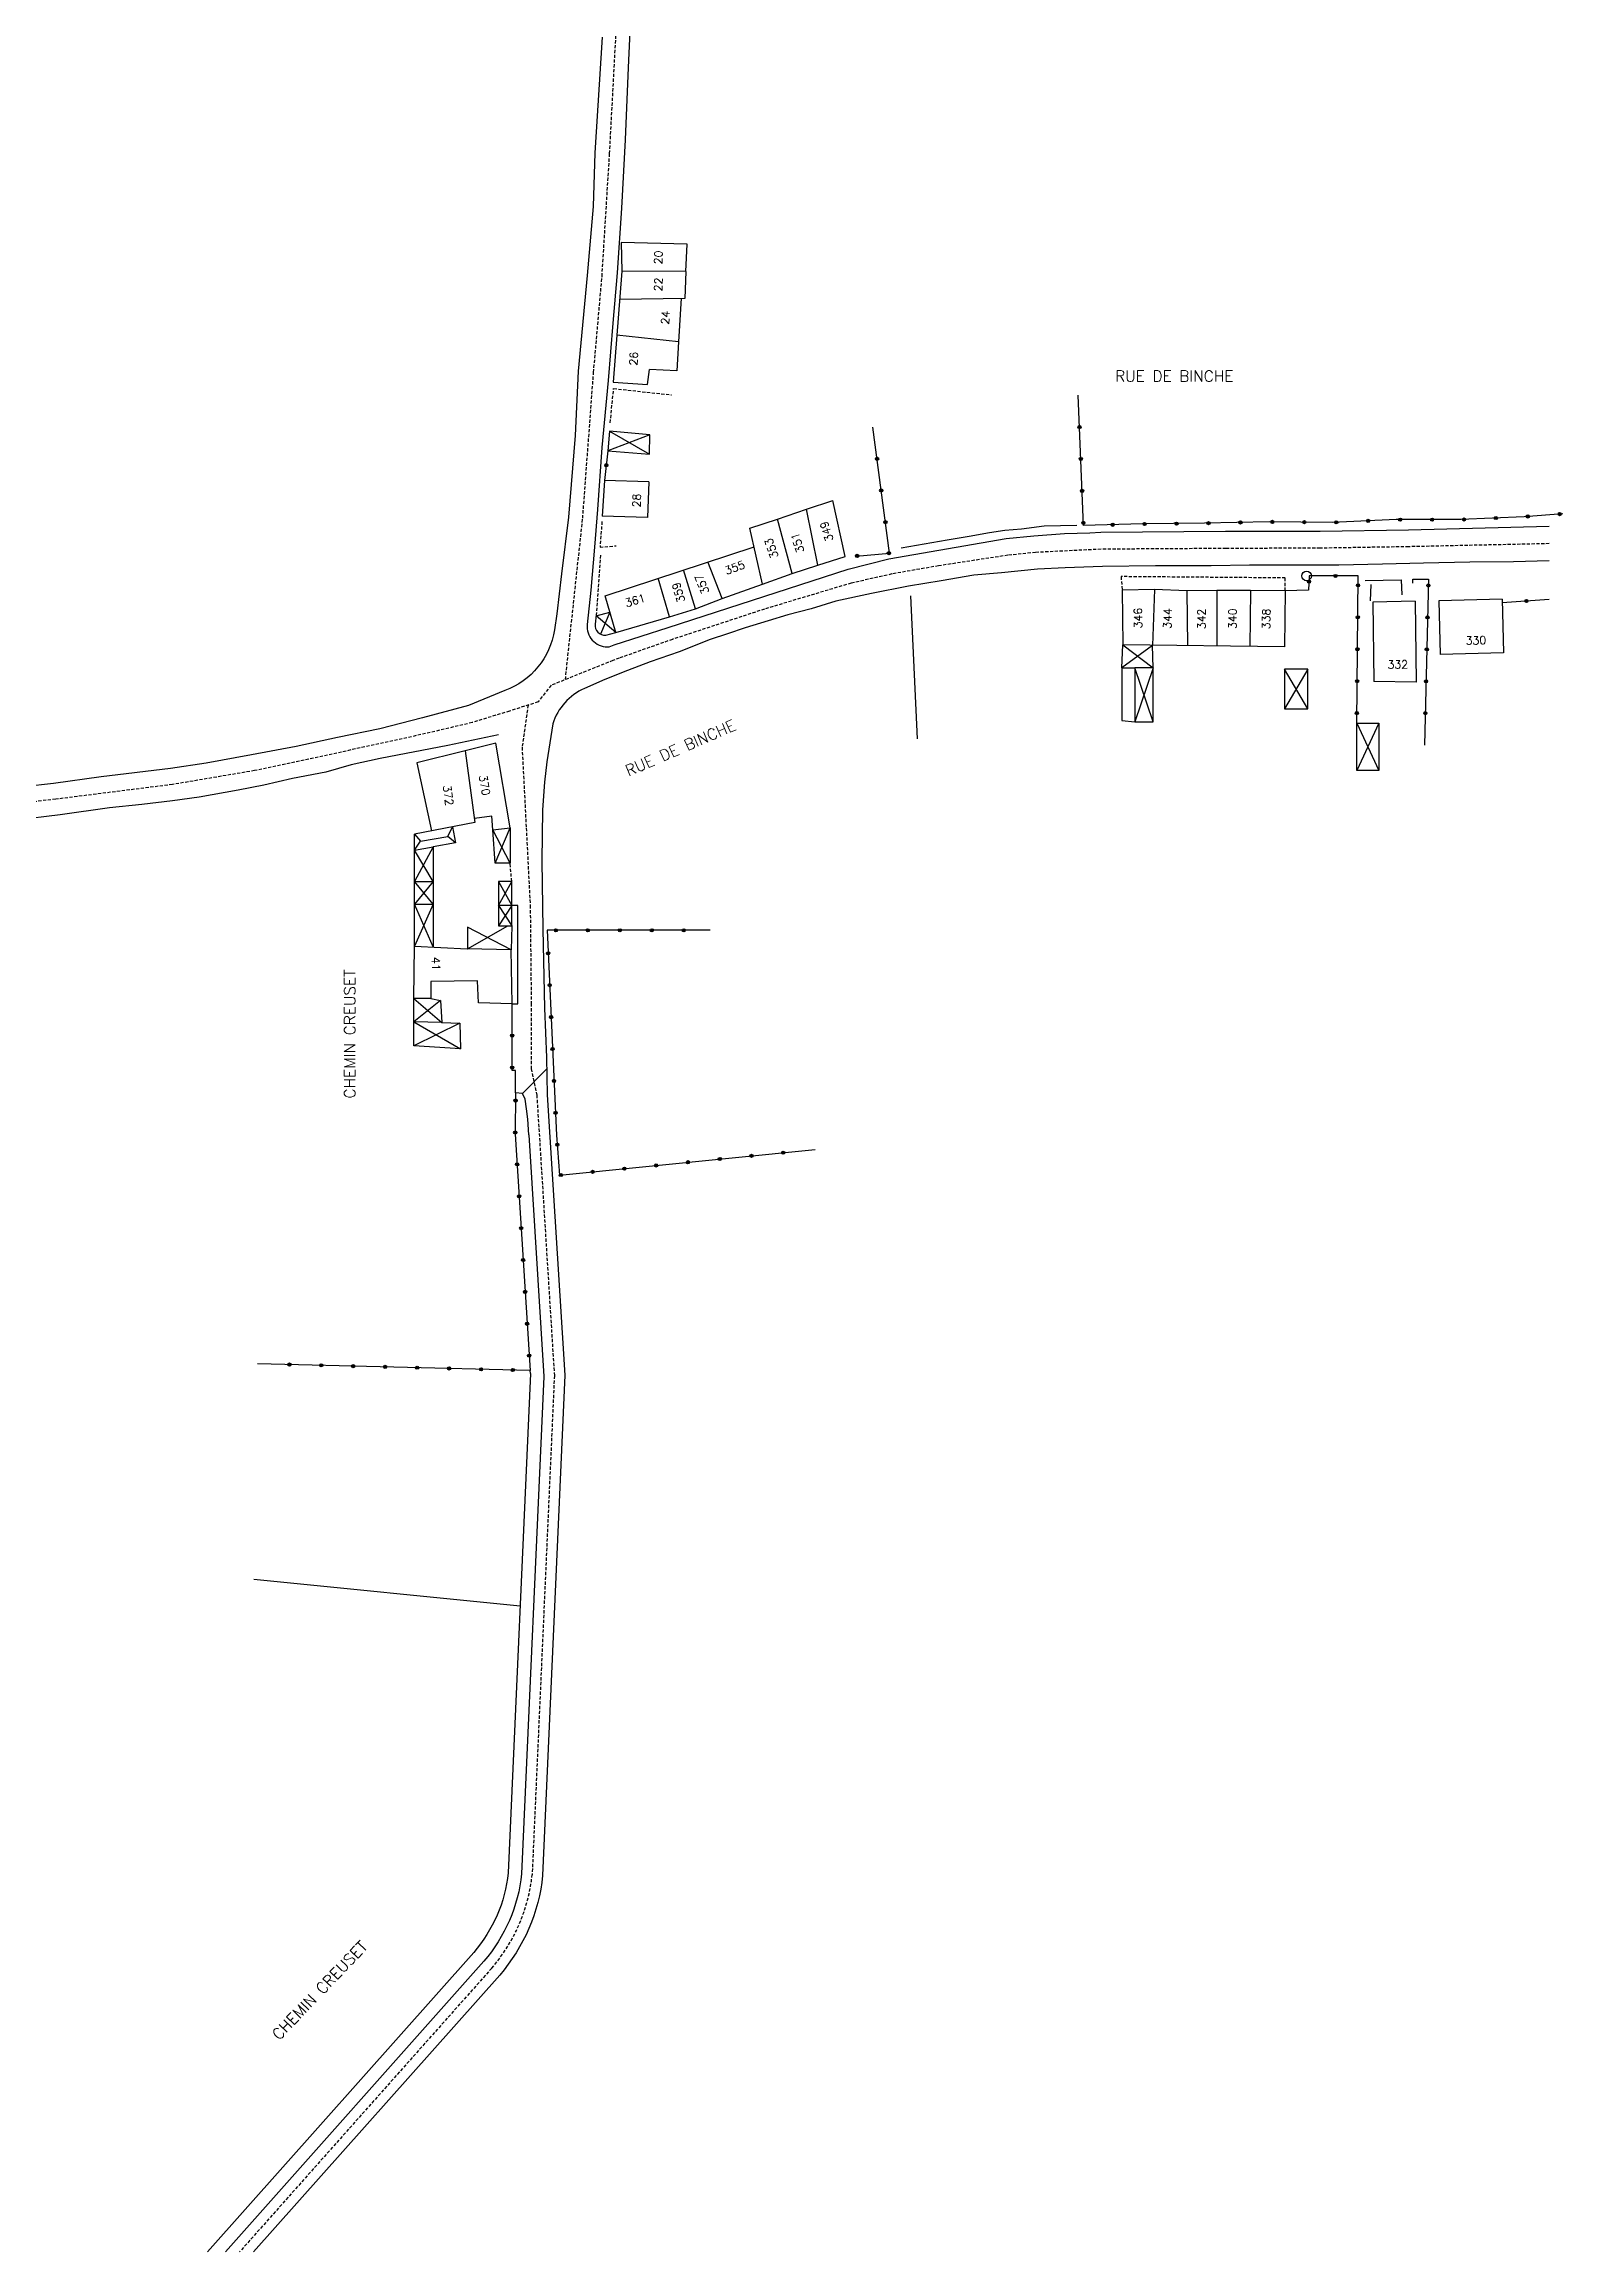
# Model space of a CAD drawing. Header units: millimetres. Extents: x 110000 to 111002, y 124000 to 125000.
# Drawn here: x 110764.4 to 111002.1, y 124000 to 124345.6 of the extents above; entities that cross this region are included whole.
import ezdxf
from ezdxf.enums import TextEntityAlignment as Align

# ---------------------------------------------------------------- set-up
doc = ezdxf.new("R2010")
doc.units = ezdxf.units.MM
doc.linetypes.add('DASHED', pattern=[0.75, 0.5, -0.25])
doc.layers.get('0').update_dxf_attribs({"linetype": 'CONTINUOUS'})
for name, color, linetype in [('W0001', 6, 'DASHED'), ('W0008', 7, 'CONTINUOUS'), ('W0100', 7, 'CONTINUOUS'), ('W0112', 1, 'DASHED'), ('W0310', 3, 'CONTINUOUS'), ('W0322', 7, 'CONTINUOUS'), ('W0989', 7, 'CONTINUOUS'), ('W0991', 7, 'CONTINUOUS')]:
    doc.layers.add(name, color=color, linetype=linetype)
doc.styles.get("Standard").update_dxf_attribs({"font": 'romans.shx', "width": 0.85})

# ---------------------------------------------------------------- blocks, each defined once
blk = doc.blocks.new('t322o')
at = {"color": 0, "linetype": 'Continuous'}
for radius in [0.25, 0.15]:
    blk.add_circle((0, 0), radius, dxfattribs=at)

msp = doc.modelspace()

# ---------------------------------------------------------------- linework, layer by layer
at = {"layer": 'W0001'}
for points in [[(110846, 124246.16), (110848.72, 124271.42), (110850.42, 124294.24), (110851.74, 124309.28), (110852.93, 124328.52), (110853.9, 124346.62), (110854.63, 124365.3), (110855.23, 124379.87), (110855.66, 124389.2), (110855.66, 124404.63), (110855.62, 124421.04), (110855.7, 124447.51), (110854.95, 124448.44), (110855.02, 124459.11), (110855.18, 124476.19), (110855.37, 124500)], [(111000, 124267.44), (110978.02, 124266.96), (110964.16, 124266.73), (110949.4, 124266.69), (110929.86, 124266.57), (110919.6, 124266.07), (110915.27, 124265.63), (110904.43, 124263.97), (110897.1, 124262.69), (110890.73, 124261.25), (110877.17, 124257.2), (110862.76, 124252.46), (110854.43, 124249.51), (110853.44, 124249.15), (110843.77, 124245.26), (110841.73, 124242.66), (110837.25, 124241.23), (110831.41, 124239.43), (110824.13, 124237.7), (110810.97, 124234.82), (110797.34, 124231.9), (110784.5, 124229.73), (110766.23, 124227.43), (110746.19, 124225.18)]]:
    msp.add_lwpolyline(points, dxfattribs=at)
msp.add_lwpolyline([(110840.16, 124242.16), (110839.23, 124235.57), (110839.23, 124235.57), (110839.23, 124235.57), (110839.87, 124222.94), (110840.5, 124210.8), (110840.66, 124195.45), (110840.65, 124185.21), (110841.53, 124181.1), (110844.28, 124137.17), (110840.8, 124059.05, -0.154082), (110834.48, 124044.42), (110795.01, 124000)], format="xyb", dxfattribs=at)
at = {"layer": 'W0008'}
for points in [[(110856.27, 124350.97), (110855.81, 124341.97), (110855.36, 124330.69), (110854.79, 124319.98), (110854.1, 124309.83), (110853.42, 124301.97), (110852.73, 124292.97), (110851.71, 124282.48), (110851.02, 124272.8), (110850.57, 124266.87), (110850, 124260.15), (110849.43, 124254.79, 0.446571), (110852.58, 124251.29, 0.150891), (110853.63, 124251.62), (110862.12, 124254.33), (110890.26, 124263.45), (110896.65, 124265.05), (110915.01, 124268.24), (110919.34, 124268.69), (110924.13, 124269.04), (110928.12, 124269.15), (110929.83, 124269.26), (110949.34, 124269.38), (110964.16, 124269.38), (110977.96, 124269.61), (111000, 124270.19)], [(110851.75, 124346.73), (110850.63, 124328.64), (110850.35, 124320.25), (110849.42, 124309.43), (110848.02, 124294.42), (110847.55, 124284.35), (110846.52, 124271.58), (110845.4, 124262.72), (110844.66, 124256.47), (110844.28, 124253.95, -0.274747), (110836.54, 124244.44), (110830.85, 124242.11), (110823.66, 124240.15), (110816.94, 124238.47), (110810.31, 124237.08), (110803.88, 124235.68), (110796.88, 124234.37), (110789.78, 124233.07), (110784.19, 124232.23), (110773.36, 124230.92), (110765.89, 124229.9), (110756.56, 124228.87)], [(111000.02, 124264.73), (110994.42, 124264.59), (110987.61, 124264.52), (110980.31, 124264.37), (110973.94, 124264.23), (110967.06, 124264.09), (110960.26, 124264.09), (110953.1, 124264.09), (110947.08, 124263.95), (110938.36, 124263.95), (110930.07, 124263.88), (110924.25, 124263.67), (110919.93, 124263.45), (110914.26, 124262.89), (110909.94, 124262.53), (110904.84, 124261.61), (110899.73, 124260.76), (110893.92, 124259.63), (110888.32, 124258.43), (110884.5, 124257.22), (110880.81, 124256.3), (110877.76, 124255.38), (110874.15, 124254.25), (110871.39, 124253.33), (110868.69, 124252.41), (110863.8, 124250.49), (110859.27, 124248.94), (110855.72, 124247.59), (110852.18, 124246.17), (110848.99, 124244.76, 0.213702), (110844.03, 124239.24), (110843.11, 124233.29), (110842.75, 124230.1), (110842.4, 124225.78), (110842.33, 124217.78), (110842.47, 124207.09), (110842.75, 124194.69), (110843.04, 124186.98), (110843.18, 124181.17), (110845.92, 124137.27), (110842.45, 124058.93, -0.154619), (110835.72, 124043.33), (110797.21, 124000)], [(110840.53, 124137.51), (110837.06, 124059.33, -0.152647), (110831.66, 124046.89), (110789.99, 124000)], [(110842.64, 124137.07), (110839.16, 124059.17, -0.153492), (110833.24, 124045.51), (110792.81, 124000)]]:
    msp.add_lwpolyline(points, format="xyb", dxfattribs=at)
for points in [[(110926.07, 124270.29), (110920.94, 124270.18), (110917.4, 124269.72), (110914.78, 124269.49), (110912.38, 124269.15), (110909.19, 124268.58), (110905.77, 124268.01), (110898.58, 124266.76)], [(110835.55, 124237.49), (110835.55, 124237.49), (110827.6, 124235.83), (110816.99, 124233.78), (110812.45, 124232.8), (110808.51, 124231.66), (110803.28, 124230.68), (110798.81, 124229.62), (110794.8, 124228.86), (110788.66, 124227.73), (110784.49, 124227.2), (110779.72, 124226.59), (110774.65, 124226.06), (110766.92, 124225), (110760.1, 124224.17)], [(110837.68, 124195.41), (110838.58, 124195.41), (110838.58, 124206), (110838.58, 124210.77), (110837.6, 124210.77)], [(110839.28, 124181.38), (110843.08, 124185.21)], [(110840.27, 124174.87), (110840.13, 124177.35), (110839.92, 124178.97), (110839.71, 124180.46), (110839.28, 124181.38), (110838.22, 124181.45)], [(110840.27, 124174.87), (110842.64, 124137.07)], [(110840.53, 124137.51), (110840.47, 124137.99)]]:
    msp.add_lwpolyline(points, dxfattribs=at)
at = {"layer": 'W0100'}
for points in [[(110854.74, 124314.58), (110854.86, 124310.09), (110853.5, 124292.74), (110858.88, 124292.38), (110859.18, 124294.71)], [(110865.07, 124314.35), (110854.74, 124314.58)], [(110864.88, 124310.03), (110865.07, 124314.35)], [(110864.88, 124310.03), (110854.86, 124310.09)], [(110864.88, 124310.03), (110864.69, 124305.83)], [(110864.69, 124305.83), (110854.51, 124305.66)], [(110864.13, 124305.85), (110863.69, 124299.05)], [(110863.69, 124299.05), (110854.07, 124300.06)], [(110863.69, 124299.05), (110863.44, 124294.48)], [(110863.44, 124294.48), (110859.18, 124294.71)], [(110859.23, 124284.47), (110852.91, 124285.06), (110852.67, 124281.99), (110859.17, 124281.46), (110859.23, 124284.47), (110852.67, 124281.99)], [(110852.91, 124285.06), (110859.17, 124281.46)], [(110852.14, 124277.34), (110851.79, 124271.76)], [(110859.05, 124277.11), (110852.14, 124277.34)], [(110859.05, 124277.11), (110858.86, 124271.53)], [(110874.89, 124269.89), (110879.2, 124271.25), (110883.75, 124272.84), (110887.89, 124274.2)], [(110885.53, 124264.06), (110883.75, 124272.84)], [(110889.8, 124265.44), (110887.89, 124274.2)], [(110858.86, 124271.53), (110851.79, 124271.76)], [(110876.87, 124261.12), (110874.89, 124269.89)], [(110881.51, 124262.75), (110879.2, 124271.25)], [(110852.22, 124259.29), (110875.55, 124266.96)], [(110866.39, 124257.23), (110864.51, 124263.33)], [(110870.53, 124258.86), (110868.28, 124264.57)], [(110876.87, 124261.12), (110881.51, 124262.75)], [(110881.51, 124262.75), (110885.53, 124264.06)], [(110885.53, 124264.06), (110889.8, 124265.44)], [(110853.9, 124253.53), (110852.22, 124259.29)], [(110862.31, 124255.97), (110860.55, 124262.03)], [(110870.53, 124258.86), (110876.87, 124261.12)], [(110900.02, 124259.28), (110901.08, 124236.9)], [(110938.25, 124260.24), (110933.16, 124260.18)], [(110933.16, 124260.18), (110933.27, 124251.58)], [(110938.25, 124260.24), (110937.92, 124251.52)], [(110943.27, 124260.05), (110938.25, 124260.24)], [(110947.97, 124260.11), (110943.27, 124260.05)], [(110943.27, 124260.05), (110943.38, 124251.46)], [(110953.24, 124260.11), (110947.97, 124260.11)], [(110947.97, 124260.11), (110947.97, 124251.4)], [(110953.24, 124260.11), (110953.14, 124251.34)], [(110958.7, 124260.05), (110953.24, 124260.11)], [(110958.7, 124260.05), (110958.6, 124251.28)], [(110853.9, 124253.53), (110862.31, 124255.97)], [(110862.31, 124255.97), (110866.39, 124257.23)], [(110866.39, 124257.23), (110870.53, 124258.86)], [(110979.04, 124258.42), (110972.39, 124258.29)], [(110972.39, 124258.29), (110972.54, 124245.88)], [(110979.04, 124258.42), (110979.17, 124245.78)], [(110992.66, 124258.73), (110982.74, 124258.48)], [(110982.74, 124258.48), (110982.95, 124250.06)], [(110992.66, 124258.73), (110992.87, 124250.36)], [(110937.99, 124248.02), (110937.92, 124251.52), (110933.09, 124248.02), (110933.27, 124251.58), (110937.99, 124248.02)], [(110958.6, 124251.28), (110933.27, 124251.58)], [(110992.87, 124250.36), (110982.95, 124250.06)], [(110933.09, 124248.02), (110935.13, 124248.02)], [(110933.09, 124248.02), (110933.09, 124239.77), (110935.13, 124239.56)], [(110937.99, 124239.56), (110937.99, 124248.02), (110935.13, 124248.02), (110935.13, 124239.56), (110937.99, 124239.56), (110935.13, 124248.02)], [(110937.99, 124248.02), (110935.13, 124239.56)], [(110962.24, 124241.6), (110962.24, 124247.81), (110958.58, 124247.81), (110958.58, 124241.6), (110962.24, 124241.6), (110958.58, 124247.81)], [(110962.24, 124247.81), (110958.58, 124241.6)], [(110979.17, 124245.78), (110972.54, 124245.88)], [(110969.89, 124239.36), (110973.36, 124239.36), (110973.36, 124231.93), (110969.89, 124231.93), (110969.89, 124239.36), (110973.36, 124231.93)], [(110973.36, 124239.36), (110969.89, 124231.93)], [(110830.33, 124235), (110822.75, 124233.1)], [(110835.1, 124236.21), (110830.33, 124235)], [(110830.33, 124235), (110831.84, 124223.79)], [(110837.37, 124222.96), (110835.1, 124236.21)], [(110822.75, 124233.1), (110825.04, 124222.49)], [(110834.65, 124222.66), (110834.49, 124224.78), (110831.76, 124224.39)], [(110831.84, 124223.79), (110822.37, 124221.98)], [(110822.4, 124204.44), (110822.37, 124221.98), (110823.35, 124220.87), (110827.63, 124221.59), (110828.34, 124223.12), (110828.79, 124220.61), (110825.31, 124219.98), (110825.31, 124204.3), (110822.39, 124210.99), (110825.31, 124210.99), (110822.4, 124204.44)], [(110828.79, 124220.61), (110827.63, 124221.59)], [(110837.37, 124217.43), (110835.02, 124217.43), (110834.65, 124222.66), (110837.37, 124222.96), (110837.37, 124217.43), (110834.65, 124222.66)], [(110835.02, 124217.43), (110837.37, 124222.96)], [(110822.38, 124219.45), (110823.35, 124220.87)], [(110825.31, 124214.55), (110822.38, 124219.45), (110825.31, 124219.98), (110822.38, 124214.55)], [(110825.31, 124210.99), (110822.38, 124214.55), (110825.31, 124214.55), (110822.39, 124210.99)], [(110837.6, 124210.77), (110837.6, 124214.56), (110835.55, 124214.56), (110835.55, 124207.59), (110837.6, 124207.59), (110837.6, 124210.77), (110835.55, 124210.77), (110837.6, 124214.56)], [(110835.55, 124214.56), (110837.6, 124210.77), (110835.55, 124207.59)], [(110835.55, 124210.77), (110837.6, 124207.59)], [(110837.6, 124207.59), (110837.52, 124203.87), (110830.66, 124207.42), (110830.66, 124204.03), (110836.99, 124207.59)], [(110832.4, 124195.54), (110832.26, 124199.02), (110824.93, 124198.88), (110824.93, 124196.21), (110822.27, 124196.21), (110822.4, 124204.44), (110830.63, 124204.03)], [(110837.52, 124203.87), (110830.63, 124204.03)], [(110837.68, 124195.41), (110837.52, 124203.87)], [(110824.93, 124196.21), (110826.47, 124195.94), (110826.65, 124192.46), (110822.27, 124192.55), (110822.27, 124196.21), (110826.65, 124192.46)], [(110826.47, 124195.94), (110822.27, 124192.55)], [(110837.68, 124195.41), (110832.4, 124195.54)], [(110826.65, 124192.46), (110829.5, 124192.37), (110829.59, 124188.36), (110822.28, 124188.81), (110822.27, 124192.55), (110829.59, 124188.36)], [(110829.5, 124192.37), (110822.28, 124188.81)], [(110838.92, 124101.11), (110797.22, 124105.29)]]:
    msp.add_lwpolyline(points, dxfattribs=at)
msp.add_lwpolyline([(110850.84, 124256.31), (110850.66, 124254.83, 0.475551), (110852.32, 124253.12), (110853.9, 124253.53), (110850.82, 124256.13), (110852.97, 124256.72), (110851.51, 124253.27)], format="xyb", dxfattribs=at)
msp.add_circle((110962.04, 124262.38), 0.742, dxfattribs=at)
at = {"layer": 'W0112'}
for points in [[(110853.03, 124286.36), (110853.56, 124291.73), (110862.6, 124290.73)], [(110851.73, 124270.89), (110851.43, 124266.88)], [(110851.43, 124266.88), (110853.97, 124267.11)], [(110851.49, 124265.64), (110850.84, 124256.31)], [(110958.7, 124260.05), (110958.7, 124262.07), (110932.99, 124262.28), (110933.16, 124260.18)], [(110837.6, 124214.56), (110837.37, 124217.43)]]:
    msp.add_lwpolyline(points, dxfattribs=at)
at = {"layer": 'W0310'}
for points in [[(110971.21, 124261.66), (110976.82, 124261.77), (110976.92, 124259.42)], [(110972.03, 124258.51), (110972.13, 124261.05)]]:
    msp.add_lwpolyline(points, dxfattribs=at)
at = {"layer": 'W0322'}
for points in [[(111002.14, 124272.11), (110996.1, 124271.66), (110986.18, 124271.2), (110976.03, 124271.2), (110966.1, 124270.75), (110956.18, 124270.86), (110946.03, 124270.63), (110936.34, 124270.52), (110927.1, 124270.29), (110926.3, 124290.69)], [(110891.51, 124265.5), (110896.76, 124265.96), (110894.14, 124285.67)], [(110852.67, 124281.99), (110852.14, 124277.34)], [(110969.89, 124239.36), (110970.09, 124262.38), (110962.45, 124262.38), (110962.35, 124260.14), (110958.7, 124260.05)], [(110978.66, 124261.26), (110978.66, 124261.87), (110981.1, 124261.87), (110980.49, 124235.9)], [(111000, 124258.71), (110992.67, 124258.2)], [(110868.67, 124206.91), (110843.14, 124206.91), (110844.63, 124174.84), (110845.08, 124168.57), (110885.09, 124172.6)], [(110838.22, 124181.45), (110838.22, 124184.96), (110837.68, 124184.96), (110837.68, 124195.41)], [(110838.22, 124181.45), (110838.16, 124174.98), (110840.47, 124137.99), (110797.81, 124139.04)]]:
    msp.add_lwpolyline(points, dxfattribs=at)

# ---------------------------------------------------------------- block references
for p, rotation in [((110926.49, 124285.69), 92.24132915984583), ((110852.41, 124279.72), 263.4586335313406), ((110894.8, 124280.72), 97.5791535259077), ((110926.69, 124280.7), 92.24132915984583), ((110895.45, 124275.76), 97.5791535259077), ((110926.89, 124275.7), 92.24132915984583), ((110896.11, 124270.8), 97.5791535259077), ((110927.08, 124270.7), 92.24132915984583), ((110931.68, 124270.4), 181.4132498892812), ((110936.68, 124270.52), 180.6734773885076), ((110941.68, 124270.58), 180.6734773885076), ((110946.68, 124270.65), 181.2862697644573), ((110951.68, 124270.76), 181.2862697644573), ((110956.68, 124270.85), 179.3419944725805), ((110961.68, 124270.8), 179.3419944725805), ((110966.68, 124270.77), 182.6302622776792), ((110971.67, 124271), 182.6302622776792), ((110976.67, 124271.2), 180), ((110981.67, 124271.2), 180), ((110986.67, 124271.22), 182.6302622777631), ((110991.66, 124271.45), 182.6302622777631), ((110996.65, 124271.7), 184.3124591765618), ((111001.64, 124272.07), 184.3124591765618), ((110896.65, 124265.95), 4.965653391884196), ((110891.67, 124265.52), 4.965653391884196), ((110966.56, 124262.38), 180), ((110962.41, 124261.49), 267.3952393821983), ((110970.08, 124260.91), 89.49255444543064), ((110981.08, 124260.89), 268.6510004702855), ((110970.04, 124255.91), 89.49255444543064), ((110980.96, 124255.89), 268.6510004702855), ((110996.43, 124258.46), 183.9842869511111), ((110969.99, 124250.91), 89.49255444543064), ((110980.84, 124250.89), 268.6510004702855), ((110969.95, 124245.91), 89.49255444543064), ((110980.73, 124245.89), 268.6510004702855), ((110969.9, 124240.91), 89.49255444543064), ((110980.61, 124240.9), 268.6510004702855), ((110844.53, 124206.91), 180), ((110849.53, 124206.91), 180), ((110854.53, 124206.91), 180), ((110859.53, 124206.91), 180), ((110864.53, 124206.91), 180), ((110843.3, 124203.3), 272.6652054831564), ((110843.54, 124198.31), 272.6652054831564), ((110843.77, 124193.32), 272.6652054831564), ((110837.68, 124190.41), 90), ((110844, 124188.32), 272.6652054831564), ((110837.68, 124185.41), 90), ((110844.23, 124183.33), 272.6652054831564), ((110838.21, 124180.25), 269.4584002042633), ((110844.47, 124178.33), 272.6652054831564), ((110838.16, 124175.25), 269.4584002042633), ((110844.74, 124173.34), 274.088989940258), ((110838.45, 124170.26), 273.5792872603027), ((110850.27, 124169.09), 5.74819590403614), ((110855.24, 124169.59), 5.74819590403614), ((110860.22, 124170.09), 5.74819590403614), ((110865.19, 124170.59), 5.74819590403614), ((110870.17, 124171.1), 5.74819590403614), ((110875.14, 124171.6), 5.74819590403614), ((110880.12, 124172.1), 5.74819590403614), ((110845.29, 124168.59), 5.74819590403614), ((110838.76, 124165.26), 273.5792872603027), ((110839.08, 124160.27), 273.5792872603027), ((110839.39, 124155.28), 273.5792872603027), ((110839.7, 124150.29), 273.5792872603027), ((110840.01, 124145.3), 273.5792872603027), ((110802.81, 124138.92), 178.5979757743898), ((110807.8, 124138.79), 178.5979757743898), ((110812.8, 124138.67), 178.5979757743898), ((110817.8, 124138.55), 178.5979757743898), ((110822.8, 124138.43), 178.5979757743898), ((110827.8, 124138.31), 178.5979757743898), ((110832.8, 124138.18), 178.5979757743898), ((110837.79, 124138.06), 178.5979757743898), ((110840.33, 124140.31), 273.5792872603027)]:
    msp.add_blockref('t322o', p, dxfattribs=dict(at, rotation=rotation))

# ---------------------------------------------------------------- texts
at = {"layer": 'W0989'}
msp.add_text('RUE DE BINCHE', height=1.75, dxfattribs=at).set_placement((110941.32, 124293.68), align=Align.MIDDLE)
for s, rotation, p in [('RUE DE BINCHE', 23.4849, (110864.02, 124235.46)), ('CHEMIN CREUSET', 90, (110812.25, 124190.69)), ('CHEMIN CREUSET', 46.2918, (110807.55, 124040.95))]:
    msp.add_text(s, height=1.75, rotation=rotation, dxfattribs=at).set_placement(p, align=Align.MIDDLE)
at = {"layer": 'W0991'}
for s, rotation, p in [('20', 87.5084, (110860.55, 124312.25)), ('22', 87.4341, (110860.55, 124308.02)), ('24', 86.3164, (110861.66, 124302.83)), ('26', 86.861, (110856.69, 124296.4)), ('28', 88.0678, (110857.15, 124274.19)), ('349', 107.914, (110886.89, 124269.36)), ('353', 109.3442, (110878.26, 124266.7)), ('351', 108.1519, (110882.34, 124267.58)), ('355', 19.6029, (110872.53, 124263.69)), ('361', 16.2146, (110856.93, 124258.55)), ('359', 107.0894, (110863.72, 124259.79)), ('357', 111.4853, (110867.39, 124261.09)), ('346', 90.7067, (110935.65, 124255.78)), ('344', 87.8542, (110940.28, 124255.72)), ('342', 90.7633, (110945.58, 124255.66)), ('340', 90, (110950.45, 124255.69)), ('338', 89.342, (110955.72, 124255.66)), ('330', 1.449, (110988.54, 124252.29)), ('332', 1.08, (110976.31, 124248.53)), ('372', 277.7024, (110827.68, 124228.03)), ('370', 279.7355, (110833.36, 124229.62)), ('41', 271.0461, (110825.75, 124201.68))]:
    msp.add_text(s, height=1.25, rotation=rotation, dxfattribs=at).set_placement(p, align=Align.MIDDLE)

doc.saveas('drawing.dxf')
